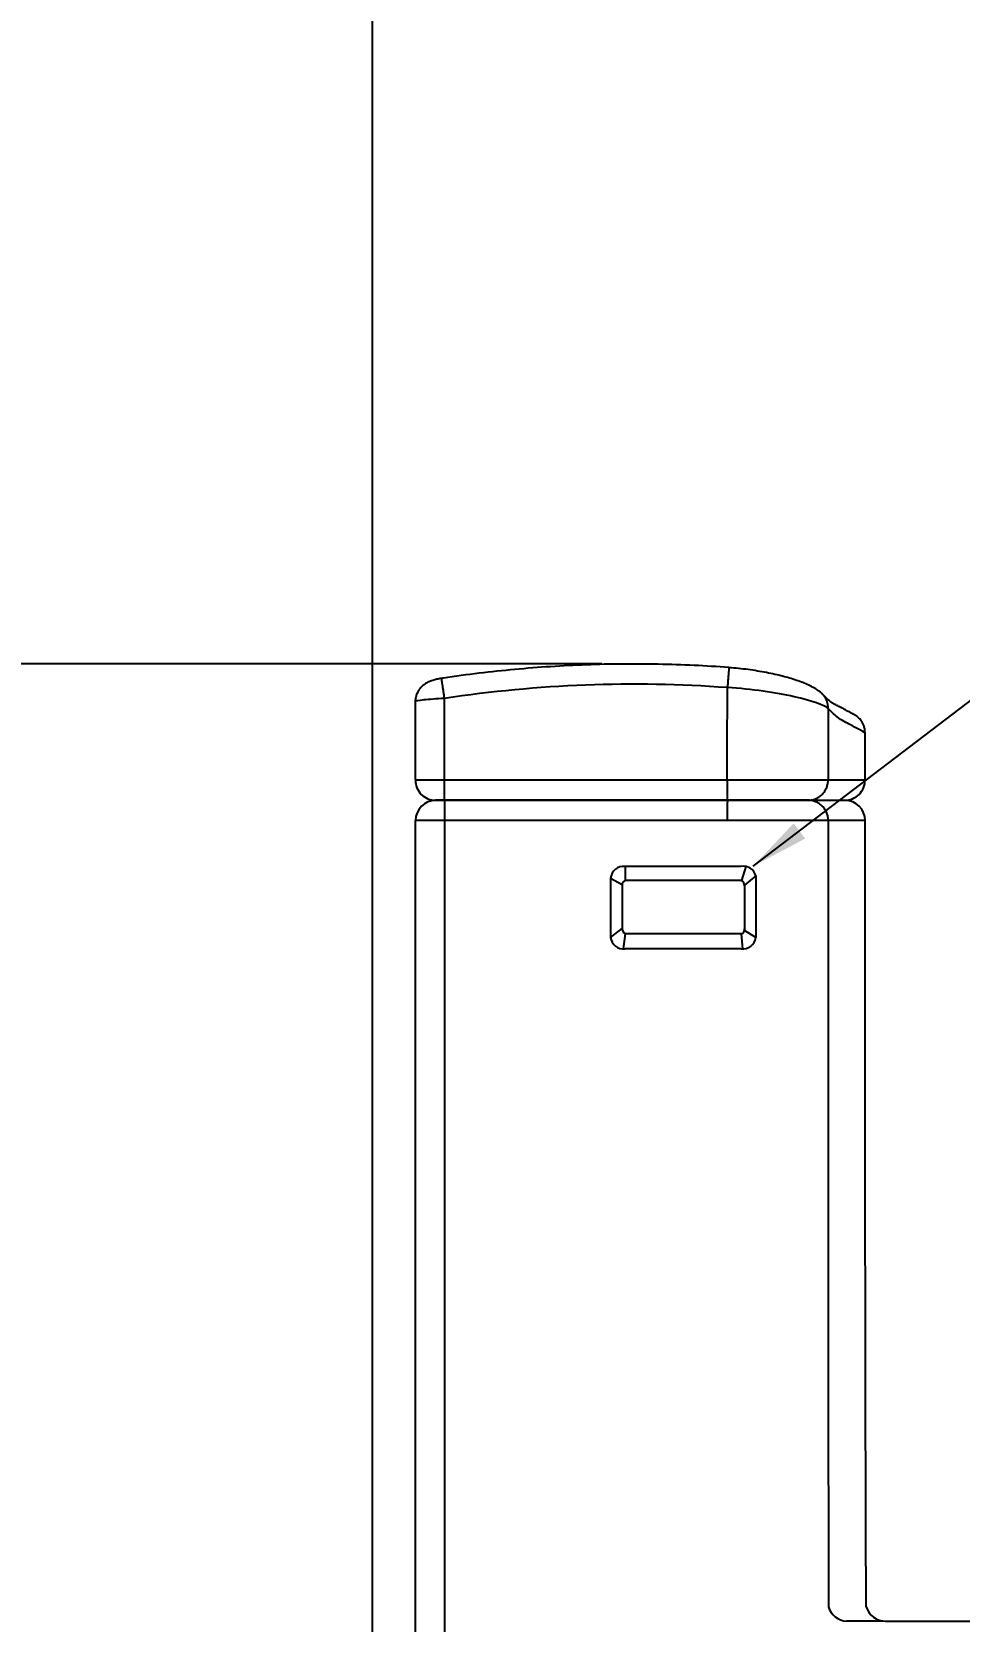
# Model space of a CAD drawing. Extents: x 60782 to 63207, y 58098 to 61529.
# Drawn here: x 61253 to 61572, y 59417 to 59965 of the extents above; entities that cross this region are included whole.
import ezdxf

# ---------------------------------------------------------------- set-up
doc = ezdxf.new("R2010")
doc.units = 0
doc.header["$MEASUREMENT"] = 0
doc.layers.get('0').update_dxf_attribs({"linetype": 'CONTINUOUS'})
doc.layers.get('Defpoints').update_dxf_attribs({"linetype": 'CONTINUOUS'})
for name, color, linetype in [('11', 7, 'CONTINUOUS'), ('Dim', 4, 'CONTINUOUS'), ('FAUCET', 4, 'CONTINUOUS')]:
    doc.layers.add(name, color=color, linetype=linetype)
doc.styles.add('h', font='', dxfattribs={"height": 30})
doc.styles.get("Standard").update_dxf_attribs({"font": 'txt.shx', "bigfont": 'ghs.shx'})
doc.styles.get('h').set_extended_font_data('Haansoft Batang')
doc.dimstyles.new('SERIM', dxfattribs={"dimscale": 10, "dimtxt": 3, "dimasz": 2, "dimexe": 1, "dimexo": 1.5, "dimgap": 1, "dimtad": 1, "dimtoh": 1, "dimdec": 0, "dimdsep": 46, "dimtxsty": 'h', "dimcen": -0.3, "dimclrt": 2, "dimadec": 0, "dimazin": 0, "dimtfac": 1, "dimtdec": 0, "dimtmove": 1, "dimatfit": 3, "dimfxl": 0, "dimtolj": 1, "dimtzin": 0, "dimarcsym": 0})
doc.dimstyles.get("Standard").update_dxf_attribs({"dimtxt": 0.18, "dimasz": 0.18, "dimexe": 0.18, "dimexo": 0.0625, "dimgap": 0.09, "dimtad": 0, "dimtih": 1, "dimtoh": 1, "dimdec": 4, "dimzin": 0, "dimdsep": 46, "dimtxsty": 'Standard', "dimcen": 0.09, "dimadec": 0, "dimazin": 0, "dimtfac": 1, "dimtdec": 4, "dimtofl": 0, "dimtmove": 0, "dimatfit": 0, "dimfxl": 0, "dimtolj": 1, "dimtzin": 0, "dimarcsym": 0})

# ---------------------------------------------------------------- blocks, each defined once
blk = doc.blocks.new('*D12')
at = {"layer": 'Defpoints', "color": 0}
for p in [(61459, 59746.99), (61214.3, 59022), (61479.77, 59022)]:
    blk.add_point(p, dxfattribs=at)
at = {"layer": 'Dim', "color": 0, "lineweight": -2}
for p, q in [((61449, 59746.99), (61185.5, 59746.99)), ((61214.3, 59718.19), (61214.3, 59408.49)), ((61214.3, 59050.8), (61214.3, 59360.49)), ((61469.77, 59022), (61185.5, 59022))]:
    blk.add_line(p, q, dxfattribs=at)
at = {"layer": 'Dim', "color": 0}
for points in [[(61209.5, 59718.19), (61219.1, 59718.19), (61214.3, 59746.99)], [(61209.5, 59050.8), (61219.1, 59050.8), (61214.3, 59022)]]:
    blk.add_solid(points, dxfattribs=at)
at = {"layer": 'Dim', "color": 0, "insert": (61214.3, 59384.49), "char_height": 28.8, "attachment_point": 5}
blk.add_mtext('\\A1;725', dxfattribs=at)

msp = doc.modelspace()

# ---------------------------------------------------------------- linework, layer by layer
for p, q in [((61457.01, 59677.2), (61457.01, 59672.33)), ((61498.62, 59677.21), (61497.13, 59672.33)), ((61452.01, 59673.11), (61455.99, 59670.94)), ((61502.01, 59673.99), (61498.13, 59670.8)), ((61452.01, 59652.73), (61455.97, 59655.84)), ((61502.01, 59652.65), (61498.13, 59655.14)), ((61456.49, 59648.78), (61457.13, 59653.94)), ((61497.63, 59648.76), (61497.13, 59653.94))]:
    msp.add_line(p, q)
for centre, radius, start, end in [((61457.42, 59670.93), 1.43, 101.7858, 186.2046), ((61496.19, 59670.63), 1.94, 354.9548, 61.2904), ((61458.13, 59655.84), 2.16, 172.0736, 242.2832), ((61496.57, 59655.42), 1.58, 290.6327, 10.2856)]:
    msp.add_arc(centre, radius, start, end)
at = {"layer": '11', "color": 7}
for p, q in [((61539.7, 59707), (61539.7, 59723.37)), ((61526.96, 59707), (61539.7, 59707)), ((61520.02, 59700), (61532.7, 59700)), ((61539.77, 59693), (61527.02, 59693))]:
    msp.add_line(p, q, dxfattribs=at)
for centre, start, end in [((61391.7, 59707), 179.9995, 269.9996), ((61532.7, 59707), 269.9996, 0.0654), ((61391.77, 59693), 89.9996, 179.9996), ((61532.77, 59693), 0.0661, 89.9996), ((61533.78, 59423.99), 196.945, 265.9525), ((61546.77, 59424), 196.945, 269.9996)]:
    msp.add_arc(centre, 7, start, end, dxfattribs=at)
for points, knots in [([(61393.65, 59742), (61393.38, 59741.97), (61392.63, 59741.85), (61391.36, 59741.56), (61390.01, 59741.13), (61388.78, 59740.59), (61387.69, 59739.91), (61386.73, 59739.08), (61385.9, 59738.07), (61385.23, 59736.86), (61384.82, 59735.5), (61384.65, 59734.52), (61384.7, 59734.03), (61384.7, 59734.03)], [0, 0, 0, 0, 0.058516, 0.168664, 0.291149, 0.397652, 0.496251, 0.587728, 0.68445, 0.786093, 0.89161, 0.999558, 1, 1, 1, 1]), ([(61492.8, 59745.77), (61488.81, 59746.07), (61480.69, 59746.56), (61468.42, 59746.96), (61456.03, 59747.03), (61443.66, 59746.75), (61431.31, 59746.12), (61418.98, 59745.16), (61406.66, 59743.81), (61398.21, 59742.75), (61393.89, 59742.04), (61393.65, 59742)], [0, 0, 0, 0, 0.120641, 0.245435, 0.370162, 0.494609, 0.618804, 0.743128, 0.867803, 0.99265, 1, 1, 1, 1]), ([(61525.15, 59736.44), (61524.96, 59736.65), (61524.46, 59737.17), (61523.57, 59737.87), (61522.33, 59738.68), (61520.77, 59739.51), (61518.85, 59740.35), (61516.67, 59741.16), (61514.38, 59741.91), (61511.92, 59742.62), (61509.32, 59743.27), (61506.47, 59743.88), (61503.39, 59744.45), (61500.2, 59744.95), (61496.93, 59745.36), (61494.45, 59745.62), (61493.07, 59745.71), (61492.79, 59745.73)], [0, 0, 0, 0, 0.029145, 0.075267, 0.133182, 0.213596, 0.297349, 0.375189, 0.457411, 0.526407, 0.598305, 0.675139, 0.751865, 0.828565, 0.905116, 0.981333, 1, 1, 1, 1]), ([(61526.98, 59731.67), (61525.73, 59732.77), (61521.5, 59734.31), (61512.07, 59736.43), (61508.46, 59737.09), (61500.61, 59738.18), (61496.49, 59738.59), (61492.26, 59738.84)], [0, 0, 0, 0, 0.5, 0.5, 0.75, 0.75, 1, 1, 1, 1]), ([(61536.04, 59729.47), (61536.04, 59729.47), (61536.04, 59729.47), (61536, 59729.49), (61535.81, 59729.59), (61535.33, 59729.86), (61534.52, 59730.3), (61533.54, 59730.83), (61532.62, 59731.33), (61531.57, 59731.89), (61530.49, 59732.43), (61529.53, 59732.94), (61528.51, 59733.51), (61528.12, 59733.75), (61527.74, 59734.02), (61527.09, 59734.53), (61526.22, 59735.34), (61525.54, 59736.05), (61525.2, 59736.43)], [0, 0, 0, 0, 0.000965, 0.036775, 0.114465, 0.221399, 0.333433, 0.446213, 0.505814, 0.572457, 0.635971, 0.721946, 0.777833, 0.810765, 0.842568, 0.895382, 0.950571, 1, 1, 1, 1]), ([(61394.67, 59735.1), (61392.03, 59734.98), (61389.45, 59734.79), (61385.78, 59734.39), (61384.7, 59734.19), (61384.7, 59734.03)], [0, 0, 0, 0, 0.5, 0.5, 1, 1, 1, 1]), ([(61539.7, 59723.32), (61539.7, 59723.32), (61539.7, 59723.32), (61539.7, 59723.32), (61538.65, 59723.89), (61535.46, 59725.61), (61534.13, 59726.31), (61531.74, 59727.57), (61530.87, 59728.09), (61529.02, 59729.59), (61528.03, 59730.53), (61526.98, 59731.67)], [0, 0, 0, 0, 0.000102, 0.000102, 0.500051, 0.500051, 0.750026, 0.750026, 0.875013, 0.875013, 1, 1, 1, 1]), ([(61539.67, 59723.37), (61539.68, 59723.7), (61539.64, 59724.42), (61539.38, 59725.49), (61538.96, 59726.5), (61538.45, 59727.35), (61537.89, 59728.03), (61537.36, 59728.56), (61536.9, 59728.93), (61536.56, 59729.16), (61536.38, 59729.27), (61536.29, 59729.32), (61536.22, 59729.37), (61536.16, 59729.4), (61536.12, 59729.43), (61536.08, 59729.45), (61536.02, 59729.48), (61535.79, 59729.61), (61535.18, 59729.94), (61534.39, 59730.37), (61533.83, 59730.67), (61533.62, 59730.79)], [0, 0, 0, 0, 0.012037, 0.026628, 0.040068, 0.0523, 0.0632, 0.072565, 0.080052, 0.085021, 0.087755, 0.089855, 0.092722, 0.098146, 0.109991, 0.133932, 0.193422, 0.41482, 0.649537, 0.87936, 1, 1, 1, 1]), ([(61384.7, 59707), (61384.7, 59707), (61385.78, 59707), (61389.44, 59707.01), (61392.02, 59707.01), (61394.65, 59707.01)], [0, 0, 0, 0, 0.5, 0.5, 1, 1, 1, 1]), ([(61394.65, 59707.01), (61399.32, 59707.01), (61403.98, 59707.01), (61427.32, 59707.02), (61445.98, 59707.02), (61473.82, 59707.03), (61483, 59707.03), (61492.17, 59707.04)], [0, 0, 0, 0, 0.143553, 0.143553, 0.717767, 0.717767, 1, 1, 1, 1]), ([(61492.17, 59707.04), (61496.37, 59707.04), (61500.48, 59707.04), (61508.33, 59707.03), (61511.95, 59707.03), (61521.46, 59707.02), (61525.71, 59707.01), (61526.96, 59707)], [0, 0, 0, 0, 0.25, 0.25, 0.5, 0.5, 1, 1, 1, 1]), ([(61391.7, 59700), (61391.7, 59700), (61391.72, 59700), (61391.84, 59700), (61391.97, 59700), (61392.32, 59700), (61392.55, 59700), (61393.07, 59700), (61393.37, 59700), (61394.01, 59700), (61394.35, 59700), (61394.68, 59700)], [0, 0, 0, 0, 0.137199, 0.137199, 0.352899, 0.352899, 0.5686, 0.5686, 0.7843, 0.7843, 1, 1, 1, 1]), ([(61394.68, 59700), (61394.47, 59700), (61394.25, 59700), (61394.04, 59700), (61393.71, 59700), (61393.39, 59700), (61392.82, 59700), (61392.57, 59700), (61392.15, 59700), (61391.98, 59700), (61391.76, 59700), (61391.7, 59700), (61391.7, 59700)], [0, 0, 0, 0, 0.137542, 0.137542, 0.137542, 0.353156, 0.353156, 0.568771, 0.568771, 0.784385, 0.784385, 1, 1, 1, 1]), ([(61492.18, 59700), (61498.9, 59700), (61505.47, 59700), (61513.09, 59700), (61515.21, 59700), (61518.45, 59700), (61519.53, 59700), (61520.02, 59700)], [0, 0, 0, 0, 0.5, 0.5, 0.75, 0.75, 1, 1, 1, 1]), ([(61520.03, 59700), (61519.04, 59700), (61515.63, 59700), (61508.03, 59700), (61505.14, 59700), (61498.85, 59700), (61495.57, 59700), (61492.21, 59700)], [0, 0, 0, 0, 0.5, 0.5, 0.75, 0.75, 1, 1, 1, 1]), ([(61394.72, 59693.01), (61392.08, 59693.01), (61389.52, 59693.01), (61385.85, 59693.01), (61384.77, 59693), (61384.77, 59693)], [0, 0, 0, 0, 0.5, 0.5, 1, 1, 1, 1]), ([(61384.77, 59289.8), (61384.77, 59306.45), (61384.77, 59323.12), (61384.77, 59356.46), (61384.77, 59373.14), (61384.77, 59423.17), (61384.77, 59456.52), (61384.77, 59556.59), (61384.77, 59623.29), (61384.77, 59693)], [0, 0, 0, 0, 0.125, 0.125, 0.25, 0.25, 0.5, 0.5, 1, 1, 1, 1]), ([(61394.72, 59693.01), (61394.69, 59623.18), (61394.69, 59556.34), (61394.73, 59456.1), (61394.75, 59422.68), (61394.79, 59372.56), (61394.81, 59355.86), (61394.83, 59322.46), (61394.84, 59305.76), (61394.84, 59289.07)], [0, 0, 0, 0, 0.5, 0.5, 0.75, 0.75, 0.875, 0.875, 1, 1, 1, 1]), ([(61492.21, 59693.03), (61487.55, 59693.03), (61482.88, 59693.03), (61459.55, 59693.02), (61440.88, 59693.02), (61413.05, 59693.01), (61403.88, 59693.01), (61394.72, 59693.01)], [0, 0, 0, 0, 0.143589, 0.143589, 0.717946, 0.717946, 1, 1, 1, 1]), ([(61527.02, 59693), (61526.39, 59693.01), (61525.05, 59693.01), (61520.99, 59693.02), (61518.35, 59693.02), (61508.83, 59693.03), (61500.62, 59693.03), (61492.21, 59693.03)], [0, 0, 0, 0, 0.25, 0.25, 0.5, 0.5, 1, 1, 1, 1]), ([(61527.02, 59693), (61526.99, 59643.17), (61526.98, 59596.34), (61527, 59506.98), (61527.03, 59464.46), (61527.09, 59421.95)], [0, 0, 0, 0, 0.5, 0.5, 0.9539403, 0.9539403, 0.9539403, 0.9539403]), ([(61540.07, 59421.96), (61539.92, 59464.49), (61539.82, 59507.02), (61539.74, 59596.38), (61539.77, 59643.2), (61539.77, 59693)], [0.0458985, 0.0458985, 0.0458985, 0.0458985, 0.5, 0.5, 1, 1, 1, 1]), ([(61546.77, 59417), (61565.9, 59417), (61585.02, 59417), (61617.52, 59417), (61630.89, 59417), (61657.62, 59417), (61670.99, 59417), (61711.06, 59417), (61737.74, 59417), (61777.72, 59417), (61791.04, 59417), (61817.65, 59417), (61830.93, 59417), (61857.46, 59417), (61870.71, 59417), (61896.93, 59417), (61909.89, 59417), (61935.5, 59417), (61948.16, 59417), (61973.21, 59417), (61985.48, 59417), (62008.81, 59417), (62020, 59417), (62034.63, 59417), (62039.16, 59417), (62047.56, 59417), (62051.45, 59417), (62061.85, 59417), (62067.18, 59417), (62074.54, 59417), (62076.42, 59417), (62076.54, 59417)], [0.0355851, 0.0355851, 0.0355851, 0.0355851, 0.1250156, 0.1250156, 0.1875235, 0.1875235, 0.2500313, 0.2500313, 0.3750469, 0.3750469, 0.4375548, 0.4375548, 0.5000626, 0.5000626, 0.5625704, 0.5625704, 0.6250782, 0.6250782, 0.687586, 0.687586, 0.7500939, 0.7500939, 0.8126017, 0.8126017, 0.8438556, 0.8438556, 0.8751095, 0.8751095, 0.9376173, 0.9376173, 1, 1, 1, 1])]:
    msp.add_open_spline(points, degree=3, knots=knots, dxfattribs=at)
for points, weights, knots in [([(61393.65, 59742.01), (61393.65, 59742.01), (61393.65, 59742.01), (61393.62, 59742.01), (61394.67, 59735.1)], [0.999997672721, 0.999998836356, 1, 0.707303467726, 0.999606891083], [6.283179, 6.283179, 6.283179, 6.283185, 6.283185, 7.852927, 7.852927, 7.852927]), ([(61526.98, 59731.67), (61527.04, 59734.41), (61525.21, 59736.41), (61525.19, 59736.43), (61525.17, 59736.45)], [0.853755242722, 0.858990352965, 1, 0.998118098961, 0.996260381148], [2.3853531, 2.3853531, 2.3853531, 3.1415927, 3.1415927, 3.1516854, 3.1516854, 3.1516854]), ([(61394.65, 59707.01), (61394.65, 59707), (61394.65, 59707), (61394.65, 59700), (61394.68, 59700)], [0.999861513335, 0.99993074029, 1, 0.707106781187, 1], [1.570425, 1.570425, 1.570425, 1.570796, 1.570796, 3.141593, 3.141593, 3.141593]), ([(61492.17, 59707.04), (61492.17, 59707.02), (61492.17, 59707), (61492.17, 59700), (61492.21, 59700)], [0.997966900208, 0.99897989724, 1, 0.707106781187, 1], [1.565325, 1.565325, 1.565325, 1.570796, 1.570796, 3.141593, 3.141593, 3.141593]), ([(61520.03, 59700), (61526.96, 59700), (61526.96, 59707), (61526.96, 59707), (61526.96, 59707)], [1, 0.707106781187, 1, 0.999993942946, 0.999987886142], [3.141593, 3.141593, 3.141593, 4.712389, 4.712389, 4.712421, 4.712421, 4.712421])]:
    msp.add_rational_spline(points, weights, degree=2, knots=knots, dxfattribs=at)
for points, weights in [([(61492.8, 59745.78), (61492.77, 59745.78), (61492.26, 59738.84)], [0.999968475472, 0.708377155008, 0.997501259054]), ([(61525.2, 59736.42), (61525.06, 59736.58), (61524.91, 59736.72)], [0.998039301118, 0.985735183346, 0.974478858494]), ([(61394.75, 59700), (61394.72, 59700), (61394.72, 59693.01)], [1, 0.707168547092, 0.999876494239]), ([(61492.25, 59700), (61492.21, 59700), (61492.21, 59693.03)], [1, 0.708002369893, 0.998214299526]), ([(61527.02, 59693), (61527.02, 59700), (61520.1, 59700)], [0.999987883585, 0.707112839519, 1])]:
    msp.add_rational_spline(points, weights, degree=2, dxfattribs=at)
for points in [[(61492.26, 59738.84), (61459.59, 59741.24), (61427.06, 59739.99), (61394.67, 59735.1)], [(61492.17, 59707.04), (61492.2, 59717.64), (61492.23, 59728.24), (61492.26, 59738.84)], [(61525.29, 59736.33), (61525.26, 59736.36), (61525.24, 59736.39), (61525.21, 59736.43)], [(61384.7, 59707), (61384.7, 59716.01), (61384.7, 59725.02), (61384.7, 59734.03)], [(61394.67, 59735.1), (61394.66, 59725.73), (61394.66, 59716.37), (61394.65, 59707.01)], [(61526.98, 59731.67), (61526.97, 59723.45), (61526.96, 59715.23), (61526.96, 59707)], [(61492.19, 59700), (61459.69, 59700), (61427.19, 59700), (61394.68, 59700)], [(61394.68, 59700), (61427.18, 59700), (61459.68, 59700), (61492.18, 59700)]]:
    msp.add_open_spline(points, degree=3, dxfattribs=at)
at = {"layer": 'Dim', "color": 0}
for p, q in [((61369.77, 60818.61), (61369.77, 58896)), ((61545.77, 59417), (61533.29, 59417))]:
    msp.add_line(p, q, dxfattribs=at)
at = {"layer": 'FAUCET', "color": 0}
for p, q in [((61497.01, 59677.2), (61457.01, 59677.2)), ((61452.01, 59673.11), (61452.01, 59652.73)), ((61455.99, 59670.94), (61455.99, 59655.55)), ((61497.13, 59672.33), (61457.13, 59672.33)), ((61498.13, 59670.8), (61498.13, 59655.14)), ((61502.01, 59673.99), (61502.01, 59652.65)), ((61497.01, 59648.81), (61457.01, 59648.81)), ((61497.13, 59653.94), (61457.13, 59653.94))]:
    msp.add_line(p, q, dxfattribs=at)
for centre, radius, start, end in [((61456.5, 59672.73), 4.5, 83.4475, 175.1994), ((61497.84, 59673), 4.29, 13.4659, 101.1835), ((61456.49, 59653.3), 4.52, 187.1369, 276.583), ((61497.63, 59653.17), 4.41, 261.8824, 353.179)]:
    msp.add_arc(centre, radius, start, end, dxfattribs=at)

# ---------------------------------------------------------------- dimensions: what is measured, and where the dimension line sits
at = {"layer": 'Dim', "color": 0}
dim = msp.add_linear_dim(base=(61214.3, 59022), p1=(61459, 59746.99), p2=(61479.77, 59022), angle=90, dimstyle='Standard', override={"dimscale": 160, "dimgap": 0.06, "dimdec": 0, "dimatfit": 3}, dxfattribs=at)
dim.commit()
dim.dimension.update_dxf_attribs({"geometry": '*D12', "text_midpoint": (61214.3, 59384.49), "dimtype": 160})

# ---------------------------------------------------------------- leaders
msp.add_leader([(61501.16, 59677.29), (61586.16, 59742.14), (61606.16, 59742.14)], dimstyle='SERIM', override={"dimse1": 1}, dxfattribs=at)

doc.saveas('drawing.dxf')
